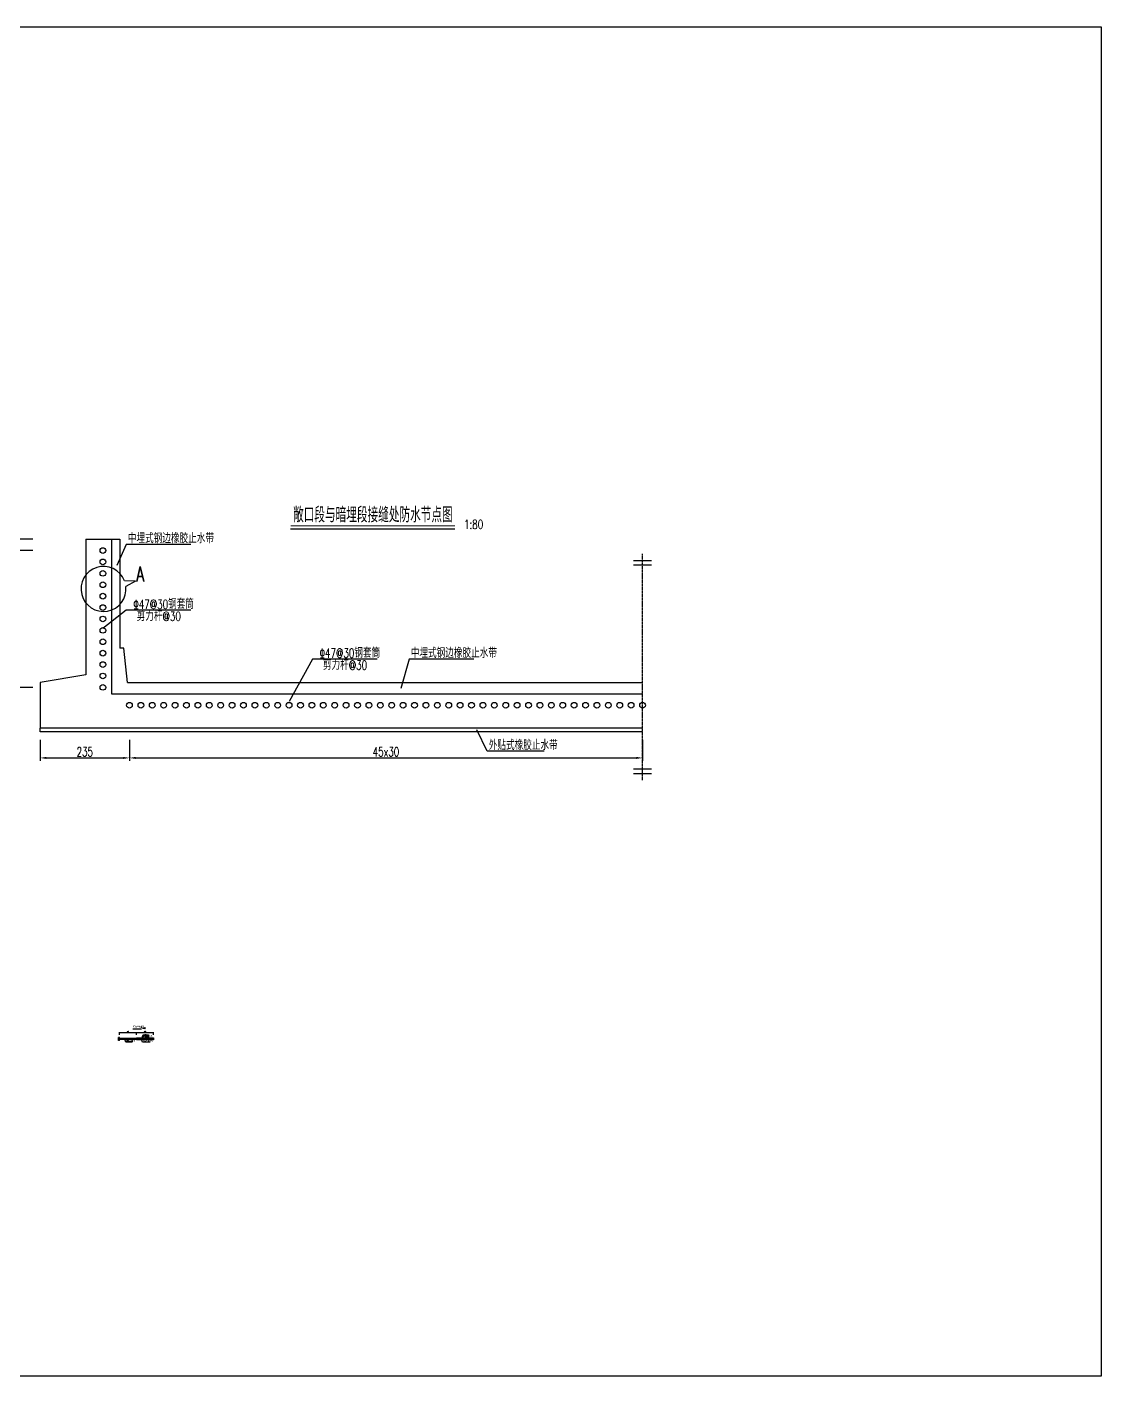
# Model space of a CAD drawing. Header units: millimetres. Extents: x 174 to 4782, y 9618 to 13167.
# Drawn here: x 1956 to 4782, y 9618 to 13167 of the extents above; entities that cross this region are included whole.
import ezdxf

# ---------------------------------------------------------------- set-up
doc = ezdxf.new("R2010")
doc.units = ezdxf.units.MM
doc.header["$LTSCALE"] = 0.3
doc.header["$MEASUREMENT"] = 0
doc.linetypes.add('ACAD_ISO02W100', pattern=[15, 12, -3])
doc.linetypes.add('ACAD_ISO04W100', pattern=[30, 24, -3, 0, -3])
for name, color, linetype in [('中心线', 5, 'ACAD_ISO04W100'), ('文字', 7, 'Continuous'), ('标注', 7, 'Continuous'), ('次轮廓线', 7, 'Continuous'), ('虚线', 2, 'ACAD_ISO02W100'), ('轮廓线', 1, 'Continuous')]:
    doc.layers.add(name, color=color, linetype=linetype)
doc.styles.get("Standard").update_dxf_attribs({"font": 'simplex1.shx', "width": 0.7, "bigfont": 'hztxt.shx'})
doc.dimstyles.new('10', dxfattribs={"dimtxt": 3, "dimasz": 2, "dimexe": 1, "dimexo": 1, "dimgap": 0.5, "dimtad": 1, "dimdec": 1, "dimdsep": 46, "dimtxsty": 'Standard', "dimcen": 0.5, "dimadec": 0, "dimazin": 0, "dimtfac": 1, "dimtdec": 1, "dimtofl": 0, "dimtmove": 2, "dimatfit": 3, "dimfxl": 0, "dimtolj": 1, "dimtzin": 0, "dimarcsym": 0})
doc.dimstyles.new('80', dxfattribs={"dimscale": 8, "dimtxt": 3, "dimasz": 2, "dimexe": 1, "dimexo": 1, "dimgap": 0.5, "dimtad": 1, "dimdec": 1, "dimdsep": 46, "dimtxsty": 'Standard', "dimcen": 0.5, "dimadec": 0, "dimazin": 0, "dimtfac": 1, "dimtdec": 1, "dimtofl": 0, "dimtmove": 2, "dimatfit": 3, "dimfxl": 0, "dimtolj": 1, "dimtzin": 0, "dimarcsym": 0})

# ---------------------------------------------------------------- blocks, each defined once
blk = doc.blocks.new('*D2')
at = {"color": 0, "lineweight": -2}
for p, q in [((1972.2, 11789.6), (1916.2, 11789.6)), ((1924.2, 11445.6), (1924.2, 11773.6)), ((1972.2, 11429.6), (1916.2, 11429.6))]:
    blk.add_line(p, q, dxfattribs=at)
at = {"color": 0}
for points in [[(1921.6, 11773.6), (1926.9, 11773.6), (1924.2, 11789.6)], [(1921.6, 11445.6), (1926.9, 11445.6), (1924.2, 11429.6)]]:
    blk.add_solid(points, dxfattribs=at)
at = {"color": 0, "insert": (1908.2, 11609.6), "char_height": 24, "attachment_point": 5, "rotation": 90}
blk.add_mtext('\\A1;12x30', dxfattribs=at)
blk = doc.blocks.new('*D3')
at = {"color": 0, "lineweight": -2}
for p, q in [((1924.2, 11835.6), (1924.2, 11851.6)), ((1972.2, 11819.6), (1916.2, 11819.6)), ((1972.2, 11789.6), (1916.2, 11789.6)), ((1924.2, 11773.6), (1924.2, 11757.6))]:
    blk.add_line(p, q, dxfattribs=at)
at = {"color": 0}
for points in [[(1921.6, 11835.6), (1926.9, 11835.6), (1924.2, 11819.6)], [(1921.6, 11773.6), (1926.9, 11773.6), (1924.2, 11789.6)]]:
    blk.add_solid(points, dxfattribs=at)
at = {"color": 0, "insert": (1908.2, 11804.6), "char_height": 24, "attachment_point": 5, "rotation": 90}
blk.add_mtext('\\A1;30', dxfattribs=at)
blk = doc.blocks.new('*D4')
at = {"color": 0, "lineweight": -2}
for p, q in [((1991, 11292), (1991, 11236)), ((2226, 11292), (2226, 11236)), ((2007, 11244), (2210, 11244))]:
    blk.add_line(p, q, dxfattribs=at)
at = {"color": 0}
for points in [[(2007, 11246.6), (2007, 11241.3), (1991, 11244)], [(2210, 11246.6), (2210, 11241.3), (2226, 11244)]]:
    blk.add_solid(points, dxfattribs=at)
at = {"color": 0, "insert": (2108.5, 11260), "char_height": 24, "attachment_point": 5}
blk.add_mtext('\\A1;235', dxfattribs=at)
blk = doc.blocks.new('*D5')
at = {"color": 0, "lineweight": -2}
for p, q in [((2226, 11292), (2226, 11236)), ((3576, 11292), (3576, 11236)), ((2242, 11244), (3560, 11244))]:
    blk.add_line(p, q, dxfattribs=at)
at = {"color": 0}
for points in [[(2242, 11246.6), (2242, 11241.3), (2226, 11244)], [(3560, 11246.6), (3560, 11241.3), (3576, 11244)]]:
    blk.add_solid(points, dxfattribs=at)
at = {"color": 0, "insert": (2901, 11260), "char_height": 24, "attachment_point": 5}
blk.add_mtext('\\A1;45x30', dxfattribs=at)
blk = doc.blocks.new('*D13')
at = {"color": 0, "lineweight": -2}
for p, q in [((2199.4, 10515.7), (2199.4, 10522.7)), ((2201.4, 10521.7), (2242.4, 10521.7)), ((2244.4, 10515.7), (2244.4, 10522.7))]:
    blk.add_line(p, q, dxfattribs=at)
at = {"color": 0}
for points in [[(2201.4, 10522), (2201.4, 10521.4), (2199.4, 10521.7)], [(2242.4, 10522), (2242.4, 10521.4), (2244.4, 10521.7)]]:
    blk.add_solid(points, dxfattribs=at)
at = {"color": 0, "insert": (2221.9, 10523.7), "char_height": 3, "attachment_point": 5}
blk.add_mtext('\\A1;45', dxfattribs=at)
blk = doc.blocks.new('*D14')
at = {"color": 0, "lineweight": -2}
for p, q in [((2244.4, 10515.7), (2244.4, 10522.7)), ((2246.4, 10521.7), (2287.4, 10521.7)), ((2289.4, 10515.7), (2289.4, 10522.7))]:
    blk.add_line(p, q, dxfattribs=at)
at = {"color": 0}
for points in [[(2246.4, 10522), (2246.4, 10521.4), (2244.4, 10521.7)], [(2287.4, 10522), (2287.4, 10521.4), (2289.4, 10521.7)]]:
    blk.add_solid(points, dxfattribs=at)
at = {"color": 0, "insert": (2266.9, 10523.7), "char_height": 3, "attachment_point": 5}
blk.add_mtext('\\A1;45', dxfattribs=at)

msp = doc.modelspace()

# ---------------------------------------------------------------- linework, layer by layer
for p, q in [((2650.1, 11846.59), (3082.29, 11846.59)), ((2217.71, 11805.79), (2192.7, 11750.27)), ((2387.51, 11805.79), (2217.71, 11805.79)), ((2241.67, 11709.34), (2212.97, 11710.35)), ((2241.67, 11709.34), (2216.74, 11695.14)), ((2217.71, 11632.92), (2156.01, 11584.65)), ((2387.51, 11632.92), (2217.71, 11632.92)), ((2707.71, 11504.26), (2646.01, 11392.65)), ((2877.51, 11504.26), (2707.71, 11504.26)), ((2962.14, 11503.91), (2939.65, 11426.95)), ((3131.94, 11503.91), (2962.14, 11503.91)), ((3167.45, 11261.39), (3139.95, 11317.56)), ((3317.2, 11261.39), (3167.45, 11261.39)), ((2234.46, 10531.29), (2257.29, 10531.29)), ((2260.18, 10512.57), (2258.19, 10506.76)), ((2274.13, 10512.57), (2260.18, 10512.57)), ((2216.48, 10496.43), (2213.89, 10504.33)), ((2233, 10496.43), (2216.48, 10496.43)), ((2260.18, 10496.43), (2257.59, 10502.83)), ((2280.91, 10496.43), (2260.18, 10496.43))]:
    msp.add_line(p, q)
msp.add_lwpolyline([(174.41, 13167.37), (4782.34, 13167.37), (4782.34, 9617.54), (174.41, 9617.54)], close=True)
for points, const_width in [([(2650.1, 11854.59), (3082.29, 11854.59)], 3.2), ([(2234.46, 10532.29), (2257.29, 10532.29)], 0.4)]:
    msp.add_lwpolyline(points, dxfattribs=dict(const_width=const_width))
for centre in [(2156.01, 11789.65), (2156.01, 11759.65), (2156.01, 11729.65), (2156.01, 11699.65), (2156.01, 11669.65), (2156.01, 11639.65), (2156.01, 11609.65), (2156.01, 11579.65), (2156.01, 11549.65), (2156.01, 11519.65), (2156.01, 11489.65), (2156.01, 11459.65), (2156.01, 11429.65), (2226.01, 11382.65), (2256.01, 11382.65), (2286.01, 11382.65), (2316.01, 11382.65), (2346.01, 11382.65), (2376.01, 11382.65), (2406.01, 11382.65), (2436.01, 11382.65), (2466.01, 11382.65), (2496.01, 11382.65), (2526.01, 11382.65), (2556.01, 11382.65), (2586.01, 11382.65), (2616.01, 11382.65), (2646.01, 11382.65), (2676.01, 11382.65), (2706.01, 11382.65), (2736.01, 11382.65), (2766.01, 11382.65), (2796.01, 11382.65), (2826.01, 11382.65), (2856.01, 11382.65), (2886.01, 11382.65), (2916.01, 11382.65), (2946.01, 11382.65), (2976.01, 11382.65), (3006.01, 11382.65), (3036.01, 11382.65), (3066.01, 11382.65), (3096.01, 11382.65), (3126.01, 11382.65), (3156.01, 11382.65), (3186.01, 11382.65), (3216.01, 11382.65), (3246.01, 11382.65), (3276.01, 11382.65), (3306.01, 11382.65), (3336.01, 11382.65), (3366.01, 11382.65), (3396.01, 11382.65), (3426.01, 11382.65), (3456.01, 11382.65), (3486.01, 11382.65), (3516.01, 11382.65), (3546.01, 11382.65), (3576.01, 11382.65)]:
    msp.add_circle(centre, 7.5)
msp.add_arc((2157.89, 11688.63), 59.21, 21.518, 6.30815)
at = {"layer": '中心线'}
msp.add_line((3576.01, 11185.88), (3576.01, 11781.26), dxfattribs=at)
at = {"layer": '标注'}
for p, q in [((3552.01, 11763.91), (3600.01, 11763.91)), ((3552.01, 11751.91), (3600.01, 11751.91)), ((3552.01, 11215.23), (3600.01, 11215.23)), ((3552.01, 11203.23), (3600.01, 11203.23))]:
    msp.add_line(p, q, dxfattribs=at)
at = {"layer": '次轮廓线'}
for p, q in [((2111.01, 11819.65), (2201.01, 11819.65)), ((2201.01, 11819.65), (2201.01, 11532.65)), ((2211.01, 11532.65), (2201.01, 11532.65)), ((2221.12, 11442.65), (2211.01, 11532.65)), ((2221.12, 11442.65), (3576.01, 11442.65)), ((3576.01, 11322.65), (1991.01, 11322.65)), ((2197.41, 10500.73), (2197.41, 10508.73)), ((2199.41, 10508.73), (2197.41, 10508.73)), ((2199.41, 10500.73), (2199.41, 10508.73)), ((2199.41, 10500.73), (2197.41, 10500.73))]:
    msp.add_line(p, q, dxfattribs=at)
msp.add_lwpolyline([(2111.01, 11819.65), (2111.01, 11462.65), (1991.01, 11442.65), (1991.01, 11322.65)], dxfattribs=at)
at = {"layer": '虚线'}
for p, q in [((2199.41, 10506.23), (2197.41, 10506.23)), ((2199.41, 10503.23), (2197.41, 10503.23))]:
    msp.add_line(p, q, dxfattribs=at)
at = {"layer": '轮廓线'}
for p, q in [((1991.01, 11312.65), (1991.01, 11322.65)), ((3576.01, 11312.65), (1991.01, 11312.65)), ((2199.41, 10506.23), (2287.91, 10506.23)), ((2287.91, 10503.23), (2199.41, 10503.23)), ((2244.41, 10507.23), (2289.41, 10507.23)), ((2244.41, 10507.23), (2244.41, 10506.23)), ((2244.41, 10503.23), (2244.41, 10502.23)), ((2289.41, 10502.23), (2244.41, 10502.23)), ((2287.91, 10506.23), (2287.91, 10503.23)), ((2289.41, 10507.23), (2289.41, 10502.23))]:
    msp.add_line(p, q, dxfattribs=at)
msp.add_lwpolyline([(2178.51, 11819.65), (2178.51, 11412.65), (3576.01, 11412.65)], dxfattribs=at)

# ---------------------------------------------------------------- texts
at = {"layer": '文字', "width": 0.7}
for s, height, p in [('敞口段与暗埋段接缝处防水节点图', 40, (2656.47, 11863.68)), ('1:80', 24, (3106.29, 11846.59)), ('中埋式钢边橡胶止水带', 24, (2221.73, 11809.24)), ('A', 40, (2243.8, 11707.98)), ('%%13147@30钢套筒', 24, (2236.28, 11636.37)), ('剪力杆@30', 24, (2245.03, 11604.7)), ('%%13147@30钢套筒', 24, (2726.28, 11507.71)), ('剪力杆@30', 24, (2735.03, 11476.04)), ('中埋式钢边橡胶止水带', 24, (2966.17, 11507.35)), ('外贴式橡胶止水带', 24, (3171.48, 11264.84)), ('剪力杆构造图', 5, (2235.84, 10533.37)), ('1:10', 3, (2260.29, 10531.29)), ('%%131内39mm', 3, (2261.43, 10513.18)), ('%%131外47mm', 3, (2261.43, 10509.11)), ('无缝钢管', 3, (2274.94, 10510.65)), ('%%13136mmA3圆钢', 3, (2217.73, 10497.05)), ('无缝钢管内侧涂黄油', 3, (2261.43, 10497.05))]:
    msp.add_text(s, height=height, dxfattribs=at).set_placement(p)

# ---------------------------------------------------------------- dimensions: what is measured, and where the dimension line sits
dim = msp.add_linear_dim(base=(1924.25, 11819.65), p1=(2156.01, 11789.65), p2=(2111.01, 11819.65), angle=90, dimstyle='80')
dim.commit()
dim.dimension.update_dxf_attribs({"geometry": '*D3', "text_midpoint": (1908.25, 11804.65)})
dim = msp.add_linear_dim(base=(1924.25, 11789.65), p1=(2156.01, 11429.65), p2=(2156.01, 11789.65), angle=90, text='12x30', dimstyle='80')
dim.commit()
dim.dimension.update_dxf_attribs({"geometry": '*D2', "text_midpoint": (1908.25, 11609.65)})
for base, p1, p2, dimstyle, picture, middle in [((2226.01, 11243.97), (1991.01, 11322.65), (2226.01, 11382.65), '80', '*D4', (2108.51, 11259.97)), ((2244.41, 10521.69), (2199.41, 10508.73), (2244.41, 10507.23), '10', '*D13', (2221.91, 10523.69)), ((2289.41, 10521.69), (2244.41, 10507.23), (2289.41, 10507.23), '10', '*D14', (2266.91, 10523.69))]:
    dim = msp.add_linear_dim(base=base, p1=p1, p2=p2, dimstyle=dimstyle)
    dim.commit()
    dim.dimension.update_dxf_attribs({"geometry": picture, "text_midpoint": middle})
dim = msp.add_linear_dim(base=(3576.01, 11243.97), p1=(2226.01, 11382.65), p2=(3576.01, 11382.65), text='45x30', dimstyle='80')
dim.commit()
dim.dimension.update_dxf_attribs({"geometry": '*D5', "text_midpoint": (2901.01, 11259.97)})

doc.saveas('drawing.dxf')
